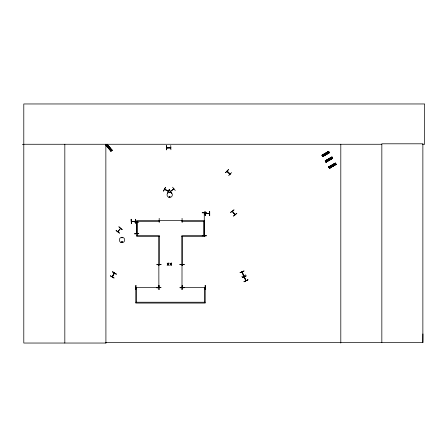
<?xml version="1.0" encoding="UTF-8"?>
<svg xmlns="http://www.w3.org/2000/svg" width="447" height="447" viewBox="0 0 447 447"><rect width="100%" height="100%" fill="white"/><g stroke="black" fill="none" stroke-linecap="round" stroke-linejoin="round"><path stroke-width="0.67" d="M422.56 144.264L424.65 144.264L424.65 103.961L23.792 103.961L23.792 343.039L105.917 343.039L105.861 342.57L422.868 342.57L422.929 333.926M173.939 188.964L170.519 191.417M243.649 275.805L241.956 271.877L243.649 275.738M245.682 280.286L246.012 280.66L244.28 276.754M114.309 273.044L112.163 276.721L112.415 276.33M114.432 273.218C109.364 283.292 114.75 270.77 114.231 273.57M227.015 171.302L230.015 174.174M230.127 174.034L227.082 171.1M204.43 235.379L204.413 235.765M121.785 237.687L122.215 237.865L121.83 237.642M121.729 241.888C122.322 243.017 122.277 240.911 121.763 242.028M169.307 196.691C170.022 198.172 170.246 195.663 169.374 196.602M169.91 192.635C169.335 191.746 169.659 193.478 169.888 192.473M232.3 211.381C239.843 220.181 230.099 209.302 232.697 211.593M234.731 214.297L235.116 214.532M120.517 228.428L117.863 231.591M181.99 264.775L182.164 265.155L182.186 264.769M136.553 222.293L136.581 233.658M230.054 174.174L226.981 171.207M122.383 242.062C120.897 243.051 122.422 240.464 122.282 242.235M120.517 228.473L118.014 231.708M159.043 287.544L158.361 287.605L158.836 287.6M163.406 191.048L165.524 187.327L163.546 191.12M164.954 189.573L164.686 189.193M168.078 190.897L168.312 191.288L164.53 189.304M169.34 189.249L167.469 193.093M164.569 189.372L168.284 191.215M166.524 147.633L167.038 147.918M131.373 221.321L135.642 221.293M159.199 220.371L159.646 220.55M136.346 287.644L135.961 287.455L136.346 287.427M205.223 213.442L205.698 213.437L205.234 213.61M205.1 287.622L204.665 287.427M113.968 278.056L110.28 275.9M116.153 230.473L119.584 233.021M169.502 196.591C169.363 197.814 170.536 196.155 169.486 196.669M243.822 275.721L243.688 275.363M244.146 276.816L245.8 280.655M244.475 277.19L244.129 276.894L245.833 280.738M170.709 147.733C157.97 148.097 179.504 147.873 166.608 147.605M135.642 221.438L131.463 221.511M182.069 220.371L159.199 220.522M136.38 287.617L136.05 287.622M205.313 213.61L209.459 213.577L205.313 213.42M225.545 172.687L228.495 169.597M231.591 172.581L228.646 175.677M204.435 212.906L204.268 213.37L204.262 212.895M182.164 265.11L182.175 264.741M106.52 145.851L107.615 144.94M106.855 146.253L107.95 145.342M107.358 146.856L108.453 145.94M107.8 147.387L108.895 146.476M108.303 147.991L109.398 147.08M110.454 150.572L111.549 149.661M110.415 150.89L111.912 149.723M110.873 151.248L112.136 150.192M233.932 209.889L230.535 212.487L233.965 209.934M233.457 215.996L236.742 213.258M233.557 216.119L236.854 213.398M172.559 187.198L175.274 190.495M170.547 191.445L173.844 188.807M328.903 151.745L322.22 155.612L321.969 155.176L328.651 151.321L329.484 152.74L322.784 156.573M321.991 155.21L328.657 151.326M328.707 151.416L322.114 155.422M322.203 155.584L328.847 151.656M322.55 156.165L329.249 152.338M322.605 156.26L329.294 152.416M322.645 156.333L329.344 152.5M322.689 156.405L329.389 152.578M322.745 156.506L329.433 152.656M331.942 157.014L325.254 160.864L326.031 162.2L332.713 158.339L331.886 156.919L325.22 160.808L325.455 161.211L332.138 157.355M331.981 157.081L325.315 160.97L332.032 157.165M325.394 161.104L332.087 157.266M325.785 161.769L332.467 157.914L325.841 161.864M325.88 161.931L332.529 158.02M325.897 161.959L332.607 158.149M325.98 162.105L332.657 158.244L326.014 162.172M335.446 163.077L328.752 166.927L329.534 168.268L336.217 164.407L335.39 162.982L328.707 166.848L328.953 167.279L335.636 163.412M328.802 167.005L335.496 163.172M328.847 167.089L335.529 163.222M328.908 167.189L335.58 163.317M329.5 167.273L329.216 167.39M335.965 163.971L329.378 167.994M329.428 168.078L336.105 164.211M336.122 164.245L329.473 168.156L336.161 164.306M240.05 272.659L243.967 270.955M242.134 272.273L241.967 271.938M241.805 276.62L245.721 274.916M242.235 277.593L246.152 275.894M244.001 281.582L247.923 279.878M166.569 147.627L170.782 147.516L170.307 147.745M205.268 213.442L209.481 213.392L205.268 213.588M205.028 287.622L204.732 287.628M232.384 211.252L235.077 214.454M170.408 147.504L170.357 147.789M166.48 145.571L166.569 149.84M170.748 145.476L170.899 149.751M166.597 147.879L170.799 147.817M131.401 221.5L135.603 221.455M202.2 212.671L206.469 212.66M202.2 212.845L206.475 212.822M205.234 215.65L204.994 211.381L205.207 215.655M209.744 215.622L209.699 211.353M159.182 218.309L159.199 222.584M182.058 218.309L182.147 222.584M131.122 219.259L131.373 223.528L131.139 219.259M159.244 220.522L159.613 220.354M182.013 220.354L181.689 220.544M181.644 220.522L182.03 220.522M131.463 221.488L135.586 221.276M135.894 223.5L135.659 219.231L135.877 223.5M202.2 235.804L206.475 235.781M204.642 235.982L206.475 235.753M161.082 264.613L156.808 264.697M156.808 264.479L161.082 264.451M179.951 264.479L184.22 264.669L179.951 264.462M179.951 264.685L184.22 264.641M159.059 285.387L159.065 289.662M205.1 285.393L205.184 289.662M136.391 287.449L136.005 287.455L158.786 287.455M182.672 287.449L182.287 287.455L205.067 287.455M156.813 287.79L161.082 287.544L156.813 287.807M179.951 287.628L184.225 287.6M179.951 287.79L184.225 287.779M134.536 222.148L138.805 222.243M134.536 233.798L138.81 233.68L134.536 233.809M22.35 144.431L23.792 144.426M23.792 144.264L381.839 144.264M136.743 221.427L159.529 221.427L159.529 220.6L136.743 220.6L136.743 236.502L159.529 236.502M204.564 221.427L181.778 221.427L181.778 220.6L204.564 220.6L204.564 236.502L181.778 236.502M136.743 235.67L159.529 235.67L159.529 264.982L158.696 264.982L158.696 236.502M204.564 235.67L181.778 235.67L181.778 264.982L182.611 264.982L182.611 236.502M135.782 302.233L205.201 302.233M164.636 189.193L168.407 191.065M159.02 264.68L158.83 265.071M112.555 271.96L116.254 274.095M110.359 275.765L114.058 277.9M116.052 230.596L119.45 233.189M158.858 265.099L158.853 264.697L158.875 287.51M181.996 287.499L182.013 264.73L181.99 265.071M228.512 169.614L225.551 172.693M227.015 171.24L230.026 174.14M322.756 155.774L322.516 155.914M112.13 150.192L107.196 144.258L105.933 145.32L110.878 151.242M107.101 144.342L112.052 150.259M107.029 144.398L111.962 150.332M106.984 144.437L111.895 150.388M106.906 144.504L111.834 150.438M106.811 144.582L111.778 150.488M111.672 150.578L111.337 150.857M106.319 145.001L111.113 151.047M111.04 151.108L105.961 145.297M242.151 271.888L243.811 275.631M328.031 151.807L328.746 153.042M331.266 157.405L331.976 158.64M334.764 163.473L335.479 164.703M327.578 152.069L328.288 153.304M330.814 157.668L331.523 158.903M334.311 163.731L335.026 164.965M326.902 152.461L327.612 153.695M330.132 158.059L330.847 159.294M333.635 164.122L334.345 165.356M326.299 152.807L327.008 154.042M329.528 158.406L330.244 159.64M333.032 164.468L333.741 165.703M325.617 153.198L326.332 154.433M328.852 158.797L329.562 160.032M332.35 164.859L333.065 166.094M322.712 154.88L323.421 156.115M325.941 160.479L326.656 161.713M329.445 166.541L330.154 167.776M322.399 154.785L323.349 156.428M325.634 160.384L326.584 162.032M329.132 166.446L330.082 168.094M322.348 154.813L323.298 156.456M325.584 160.412L326.533 162.06M329.081 166.48L330.031 168.122M322.03 155.271L322.801 156.601M243.978 270.983L240.073 272.715M246.163 275.916L242.257 277.648M166.468 145.571L166.507 149.84M209.542 211.353L209.565 215.627M205.318 285.387L205.346 289.662M158.881 285.393L158.908 289.662M131.329 219.259L131.323 223.528M422.868 342.57L422.868 143.8L381.839 143.8L381.839 342.57M340.804 144.264L340.804 343.039M204.374 302.233L204.374 287.997L205.201 287.997L205.201 303.066L135.782 303.066L135.782 287.997L136.614 287.997L136.614 302.233M204.262 212.94L204.262 235.72M203.731 221.427L203.731 235.67M137.575 221.427L137.575 235.67M105.855 144.264L105.917 343.039M64.826 144.264L64.826 343.039M326.008 153.539C326.394 154.746 326.947 152.684 326.008 153.539M329.243 159.138C329.629 160.344 330.182 158.283 329.243 159.138M332.741 165.2C333.132 166.413 333.68 164.345 332.741 165.2M108.303 147.124C108.576 148.365 109.314 146.359 108.303 147.124M112.644 271.81L116.231 274.14L112.644 271.81M168.586 263.087L168.038 263.97L167.156 263.087L167.848 264.216L167.133 265.345L168.016 264.44L168.91 265.345L168.206 264.199L168.91 263.087L168.586 263.087M171.357 263.087L170.81 263.97L169.927 263.087L170.62 264.216L169.905 265.345L170.788 264.44L171.682 265.345L170.977 264.199L171.682 263.087L171.357 263.087M118.924 226.841L122.182 229.618L118.924 226.841M169.223 189.863L171.704 193.35L169.223 189.863M247.895 279.822L244.084 281.772L247.895 279.822M135.944 285.393L135.737 289.667L135.888 285.393M182.225 285.393L182.035 289.667L182.225 285.393M168.379 197.099A2.66 2.66 0 0 0 172.363 194.797A2.66 2.66 0 0 0 168.379 192.495A2.66 2.66 0 0 0 168.379 197.099M120.662 242.302A2.704 2.704 0 0 0 124.713 239.966A2.704 2.704 0 0 0 120.662 237.625A2.704 2.704 0 0 0 120.662 242.302"/></g></svg>
